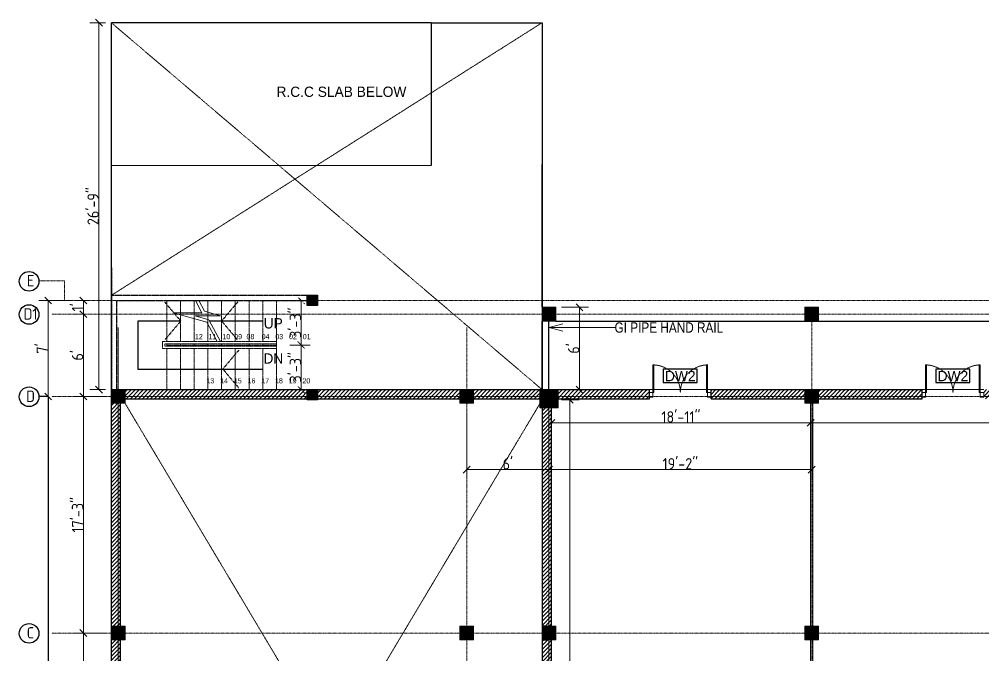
# Model space of a CAD drawing. Extents: x -95606 to 113309, y -42160 to -940.
# Drawn here: x -42602 to -41757, y -21097 to -20540 of the extents above; entities that cross this region are included whole.
import ezdxf
from ezdxf import colors
from ezdxf.entities.mleader import LeaderData, LeaderLine
from ezdxf.math import Vec2, Vec3

# ---------------------------------------------------------------- set-up
doc = ezdxf.new("R2010")
doc.units = 0
doc.header["$LTSCALE"] = 0.02
doc.header["$MEASUREMENT"] = 0
doc.header["$PDMODE"] = 3
doc.header["$PDSIZE"] = -2
for name, pattern in [('( Dashed )', [0.75, 0.5, -0.25]), ('ACAD_ISO04W100', [30, 24, -3, 0, -3]), ('CENTERX2', [101.6, 63.5, -12.7, 12.7, -12.7]), ('DASHED', [0.75, 0.5, -0.25])]:
    doc.linetypes.add(name, pattern=pattern)
doc.layers.get('0').update_dxf_attribs({"linetype": 'CONTINUOUS'})
doc.layers.get('DEFPOINTS').update_dxf_attribs({"linetype": 'CONTINUOUS'})
for name, color, linetype, lineweight in [('dimension', 250, 'CONTINUOUS', 18), ('DOOR WIN TEXT', 102, 'CONTINUOUS', 25), ('Hatch', 252, 'CONTINUOUS', 9), ('RBH CENTER LINE', 1, 'ACAD_ISO04W100', 13), ('RBH DIMENSIONS', 8, 'CONTINUOUS', 15), ('RBH HAND RAIL - 0.13', 131, 'CONTINUOUS', 13), ('RBH TEXT', 50, 'CONTINUOUS', 13), ('RBH TEXT FRAME', 90, 'CONTINUOUS', 25), ('RBH WALL - 0.13', 253, 'CONTINUOUS', 13), ('RBH WALL - 0.18', 252, 'CONTINUOUS', 18), ('RBH WALL - 0.30', 7, 'CONTINUOUS', 30)]:
    doc.layers.add(name, color=color, linetype=linetype, lineweight=lineweight)
doc.layers.add('RBH DO & WIN', color=7, linetype='CONTINUOUS', lineweight=9, true_color=0x8a008a)
doc.layers.add('RBH STAIRCASE', color=7, linetype='CONTINUOUS', lineweight=15, true_color=0x287763)
doc.styles.add('RBH TEXT40', font='ARIALN.TTF')
doc.styles.add('RBH-225', font='ARIALN.TTF', dxfattribs={"height": 225})
doc.styles.get("Standard").update_dxf_attribs({"font": 'ISOCP'})
doc.dimstyles.new('RBH DIM 01', dxfattribs={"dimtxt": 10, "dimasz": 6, "dimexe": 8, "dimexo": 5, "dimgap": 0.09, "dimtad": 1, "dimdec": 0, "dimzin": 0, "dimdsep": 46, "dimlunit": 4, "dimtxsty": 'Standard', "dimblk": 'OBLIQUE', "dimcen": 0.09, "dimclrd": 4, "dimclre": 1, "dimclrt": 2, "dimadec": 0, "dimazin": 0, "dimtfac": 1, "dimtdec": 0, "dimtofl": 0, "dimtmove": 0, "dimatfit": 3, "dimldrblk": 'OPEN30', "dimfxl": 1, "dimtolj": 1, "dimtzin": 0, "dimlwd": -1, "dimlwe": -1, "dimarcsym": 0})

# ---------------------------------------------------------------- blocks, each defined once
blk = doc.blocks.new('_Oblique')
at = {"color": 0, "linetype": 'ByBlock', "lineweight": -2}
blk.add_line((-0.5, -0.5), (0.5, 0.5), dxfattribs=at)
blk = doc.blocks.new('*D927')
at = {"layer": 'DEFPOINTS', "color": 0, "lineweight": -2, "ltscale": 0.75, "transparency": 16777216}
for p in [(-42521, -20870.35), (-42545.48, -21077.35), (-42521, -21077.35)]:
    blk.add_point(p, dxfattribs=at)
at = {"layer": 'RBH DIMENSIONS', "color": 1, "ltscale": 0.75, "transparency": 16777216}
for p, q in [((-42526, -20870.35), (-42553.48, -20870.35)), ((-42526, -21077.35), (-42553.48, -21077.35))]:
    blk.add_line(p, q, dxfattribs=at)
at = {"layer": 'RBH DIMENSIONS', "color": 4, "ltscale": 0.75, "transparency": 16777216}
blk.add_line((-42545.48, -20870.35), (-42545.48, -21077.35), dxfattribs=at)
at = {"layer": 'RBH DIMENSIONS', "color": 4, "ltscale": 0.75, "transparency": 16777216, "xscale": 6, "yscale": 6, "zscale": 6}
for p, rotation in [((-42545.48, -20870.35), 90), ((-42545.48, -21077.35), 270)]:
    blk.add_blockref('_Oblique', p, dxfattribs=dict(at, rotation=rotation))
at = {"layer": 'RBH DIMENSIONS', "color": 2, "ltscale": 0.75, "transparency": 16777216, "insert": (-42550.57, -20973.85), "char_height": 10, "attachment_point": 5, "rotation": 90}
blk.add_mtext('\\A1;17\'-3"', dxfattribs=at)
blk = doc.blocks.new('_Open30')
at = {"color": 0, "linetype": 'ByBlock', "lineweight": -2}
for p, q in [((-1, 0.268), (0, 0)), ((0, 0), (-1, -0.268)), ((0, 0), (-1, 0))]:
    blk.add_line(p, q, dxfattribs=at)
blk = doc.blocks.new('*D928')
at = {"layer": 'DEFPOINTS', "color": 0, "lineweight": -2, "ltscale": 0.75, "transparency": 16777216}
for p in [(-42521, -21077.35), (-42545.48, -21284.35), (-42521, -21284.35)]:
    blk.add_point(p, dxfattribs=at)
at = {"layer": 'RBH DIMENSIONS', "color": 1, "ltscale": 0.75, "transparency": 16777216}
for p, q in [((-42526, -21077.35), (-42553.48, -21077.35)), ((-42526, -21284.35), (-42553.48, -21284.35))]:
    blk.add_line(p, q, dxfattribs=at)
at = {"layer": 'RBH DIMENSIONS', "color": 4, "ltscale": 0.75, "transparency": 16777216}
blk.add_line((-42545.48, -21077.35), (-42545.48, -21284.35), dxfattribs=at)
at = {"layer": 'RBH DIMENSIONS', "color": 4, "ltscale": 0.75, "transparency": 16777216, "xscale": 6, "yscale": 6, "zscale": 6}
for p, rotation in [((-42545.48, -21077.35), 90), ((-42545.48, -21284.35), 270)]:
    blk.add_blockref('_Oblique', p, dxfattribs=dict(at, rotation=rotation))
at = {"layer": 'RBH DIMENSIONS', "color": 2, "ltscale": 0.75, "transparency": 16777216, "insert": (-42550.57, -21180.85), "char_height": 10, "attachment_point": 5, "rotation": 90}
blk.add_mtext('\\A1;17\'-3"', dxfattribs=at)
blk = doc.blocks.new('*D1039')
at = {"layer": 'DEFPOINTS', "color": 0, "lineweight": -2, "ltscale": 0.75, "transparency": 16777216}
for p in [(-42573.16, -20870.35), (-42576.35, -21491.35), (-42573.16, -21491.35)]:
    blk.add_point(p, dxfattribs=at)
at = {"layer": 'DOOR WIN TEXT', "color": 1, "ltscale": 0.75, "transparency": 16777216}
for p, q in [((-42578.16, -20870.35), (-42584.35, -20870.35)), ((-42578.16, -21491.35), (-42584.35, -21491.35))]:
    blk.add_line(p, q, dxfattribs=at)
at = {"layer": 'DOOR WIN TEXT', "color": 4, "ltscale": 0.75, "transparency": 16777216}
blk.add_line((-42576.35, -20870.35), (-42576.35, -21491.35), dxfattribs=at)
at = {"layer": 'DOOR WIN TEXT', "color": 4, "ltscale": 0.75, "transparency": 16777216, "xscale": 6, "yscale": 6, "zscale": 6}
for p, rotation in [((-42576.35, -20870.35), 90), ((-42576.35, -21491.35), 270)]:
    blk.add_blockref('_Oblique', p, dxfattribs=dict(at, rotation=rotation))
at = {"layer": 'DOOR WIN TEXT', "color": 2, "ltscale": 0.75, "transparency": 16777216, "insert": (-42581.44, -21180.85), "char_height": 10, "attachment_point": 5, "rotation": 90}
blk.add_mtext('\\A1;51\'-9"', dxfattribs=at)
blk = doc.blocks.new('DW2')
at = {"layer": 'RBH DO & WIN', "ltscale": 0.75}
for points in [[(0, 2), (3, 2), (3, -2), (0, -2)], [(54, 2), (51, 2), (51, -2), (54, -2)], [(3, -2), (4, -2), (4, -26.15), (3, -26.15)], [(50, -2), (51, -2), (51, -26.15), (50, -26.15)]]:
    blk.add_lwpolyline(points, close=True, dxfattribs=at)
at = {"layer": 'RBH DO & WIN', "linetype": 'DASHED', "ltscale": 0.15}
for centre, start, end in [((3, -2), 270, 0), ((51.23, -2), 180, 270)]:
    blk.add_arc(centre, 24.12, start, end, dxfattribs=at)
blk = doc.blocks.new('*D1062')
at = {"layer": 'DEFPOINTS', "color": 0, "lineweight": -2, "ltscale": 0.75, "transparency": 16777216}
for p in [(-42531.85, -20543.35), (-42521, -20543.35), (-42521, -20864.35)]:
    blk.add_point(p, dxfattribs=at)
at = {"layer": 'RBH DIMENSIONS', "color": 1, "ltscale": 0.75, "transparency": 16777216}
for p, q in [((-42526, -20543.35), (-42539.85, -20543.35)), ((-42526, -20864.35), (-42539.85, -20864.35))]:
    blk.add_line(p, q, dxfattribs=at)
at = {"layer": 'RBH DIMENSIONS', "color": 4, "ltscale": 0.75, "transparency": 16777216}
blk.add_line((-42531.85, -20864.35), (-42531.85, -20543.35), dxfattribs=at)
at = {"layer": 'RBH DIMENSIONS', "color": 4, "ltscale": 0.75, "transparency": 16777216, "xscale": 6, "yscale": 6, "zscale": 6}
for p, rotation in [((-42531.85, -20543.35), 90), ((-42531.85, -20864.35), 270)]:
    blk.add_blockref('_Oblique', p, dxfattribs=dict(at, rotation=rotation))
at = {"layer": 'RBH DIMENSIONS', "color": 2, "ltscale": 0.75, "transparency": 16777216, "insert": (-42536.94, -20703.85), "char_height": 10, "attachment_point": 5, "rotation": 90}
blk.add_mtext('\\A1;26\'-9"', dxfattribs=at)
blk = doc.blocks.new('*D957')
at = {"layer": 'DEFPOINTS', "color": 0, "lineweight": -2, "ltscale": 0.75, "transparency": 16777216}
for p in [(-42132, -20792.35), (-42116.83, -20864.35), (-42111.31, -20864.35)]:
    blk.add_point(p, dxfattribs=at)
at = {"layer": 'RBH DIMENSIONS', "color": 1, "ltscale": 0.75, "transparency": 16777216}
for p, q in [((-42127, -20792.35), (-42103.31, -20792.35)), ((-42111.83, -20864.35), (-42103.31, -20864.35))]:
    blk.add_line(p, q, dxfattribs=at)
at = {"layer": 'RBH DIMENSIONS', "color": 4, "ltscale": 0.75, "transparency": 16777216}
blk.add_line((-42111.31, -20792.35), (-42111.31, -20864.35), dxfattribs=at)
at = {"layer": 'RBH DIMENSIONS', "color": 4, "ltscale": 0.75, "transparency": 16777216, "xscale": 6, "yscale": 6, "zscale": 6}
for p, rotation in [((-42111.31, -20792.35), 90), ((-42111.31, -20864.35), 270)]:
    blk.add_blockref('_Oblique', p, dxfattribs=dict(at, rotation=rotation))
at = {"layer": 'RBH DIMENSIONS', "color": 2, "ltscale": 0.75, "transparency": 16777216, "insert": (-42116.4, -20828.35), "char_height": 10, "attachment_point": 5, "rotation": 90}
blk.add_mtext("\\A1;6'", dxfattribs=at)
blk = doc.blocks.new('*D1063')
at = {"layer": 'DEFPOINTS', "color": 0, "lineweight": -2, "ltscale": 0.75, "transparency": 16777216}
for p in [(-42576.35, -20786.35), (-42551.14, -20786.35), (-42570.88, -20870.35)]:
    blk.add_point(p, dxfattribs=at)
at = {"layer": 'RBH DIMENSIONS', "color": 1, "ltscale": 0.75, "transparency": 16777216}
for p, q in [((-42556.14, -20786.35), (-42584.35, -20786.35)), ((-42575.88, -20870.35), (-42584.35, -20870.35))]:
    blk.add_line(p, q, dxfattribs=at)
at = {"layer": 'RBH DIMENSIONS', "color": 4, "ltscale": 0.75, "transparency": 16777216}
blk.add_line((-42576.35, -20870.35), (-42576.35, -20786.35), dxfattribs=at)
at = {"layer": 'RBH DIMENSIONS', "color": 4, "ltscale": 0.75, "transparency": 16777216, "xscale": 6, "yscale": 6, "zscale": 6}
for p, rotation in [((-42576.35, -20786.35), 90), ((-42576.35, -20870.35), 270)]:
    blk.add_blockref('_Oblique', p, dxfattribs=dict(at, rotation=rotation))
at = {"layer": 'RBH DIMENSIONS', "color": 2, "ltscale": 0.75, "transparency": 16777216, "insert": (-42581.44, -20828.35), "char_height": 10, "attachment_point": 5, "rotation": 90}
blk.add_mtext("\\A1;7'", dxfattribs=at)
blk = doc.blocks.new('*D1067')
at = {"layer": 'DEFPOINTS', "color": 0, "lineweight": -2, "ltscale": 0.75, "transparency": 16777216}
for p in [(-42545.48, -20798.35), (-42545.48, -20798.35), (-42545.48, -20870.35)]:
    blk.add_point(p, dxfattribs=at)
at = {"layer": 'RBH DIMENSIONS', "color": 1, "ltscale": 0.75, "transparency": 16777216}
for p, q in [((-42550.48, -20798.35), (-42553.48, -20798.35)), ((-42550.48, -20870.35), (-42553.48, -20870.35))]:
    blk.add_line(p, q, dxfattribs=at)
at = {"layer": 'RBH DIMENSIONS', "color": 4, "ltscale": 0.75, "transparency": 16777216}
blk.add_line((-42545.48, -20870.35), (-42545.48, -20798.35), dxfattribs=at)
at = {"layer": 'RBH DIMENSIONS', "color": 4, "ltscale": 0.75, "transparency": 16777216, "xscale": 6, "yscale": 6, "zscale": 6}
for p, rotation in [((-42545.48, -20798.35), 90), ((-42545.48, -20870.35), 270)]:
    blk.add_blockref('_Oblique', p, dxfattribs=dict(at, rotation=rotation))
at = {"layer": 'RBH DIMENSIONS', "color": 2, "ltscale": 0.75, "transparency": 16777216, "insert": (-42550.57, -20834.35), "char_height": 10, "attachment_point": 5, "rotation": 90}
blk.add_mtext("\\A1;6'", dxfattribs=at)
blk = doc.blocks.new('*D1068')
at = {"layer": 'DEFPOINTS', "color": 0, "lineweight": -2, "ltscale": 0.75, "transparency": 16777216}
for p in [(-42545.48, -20786.35), (-42534.61, -20786.35), (-42545.48, -20798.35)]:
    blk.add_point(p, dxfattribs=at)
at = {"layer": 'RBH DIMENSIONS', "color": 1, "ltscale": 0.75, "transparency": 16777216}
for p, q in [((-42539.61, -20786.35), (-42553.48, -20786.35)), ((-42550.48, -20798.35), (-42553.48, -20798.35))]:
    blk.add_line(p, q, dxfattribs=at)
at = {"layer": 'RBH DIMENSIONS', "color": 4, "ltscale": 0.75, "transparency": 16777216}
blk.add_line((-42545.48, -20798.35), (-42545.48, -20786.35), dxfattribs=at)
at = {"layer": 'RBH DIMENSIONS', "color": 4, "ltscale": 0.75, "transparency": 16777216, "xscale": 6, "yscale": 6, "zscale": 6}
for p, rotation in [((-42545.48, -20786.35), 90), ((-42545.48, -20798.35), 270)]:
    blk.add_blockref('_Oblique', p, dxfattribs=dict(at, rotation=rotation))
at = {"layer": 'RBH DIMENSIONS', "color": 2, "ltscale": 0.75, "transparency": 16777216, "insert": (-42550.57, -20792.35), "char_height": 10, "attachment_point": 5, "rotation": 90}
blk.add_mtext("\\A1;1'", dxfattribs=at)
blk = doc.blocks.new('*D973')
at = {"layer": 'DEFPOINTS', "color": 0, "lineweight": -2, "ltscale": 0.75, "transparency": 16777216}
for p in [(-41909, -20876.35), (-41222, -20892.8), (-41222, -20893.37)]:
    blk.add_point(p, dxfattribs=at)
at = {"layer": 'dimension', "color": 1, "ltscale": 0.75, "transparency": 16777216}
for p, q in [((-41909, -20881.35), (-41909, -20901.37)), ((-41222, -20897.8), (-41222, -20901.37))]:
    blk.add_line(p, q, dxfattribs=at)
at = {"layer": 'dimension', "color": 4, "ltscale": 0.75, "transparency": 16777216}
blk.add_line((-41909, -20893.37), (-41222, -20893.37), dxfattribs=at)
at = {"layer": 'dimension', "color": 4, "ltscale": 0.75, "transparency": 16777216, "xscale": 6, "yscale": 6, "zscale": 6, "rotation": 180}
blk.add_blockref('_Oblique', (-41909, -20893.37), dxfattribs=at)
at = {"layer": 'dimension', "color": 4, "ltscale": 0.75, "transparency": 16777216, "xscale": 6, "yscale": 6, "zscale": 6}
blk.add_blockref('_Oblique', (-41222, -20893.37), dxfattribs=at)
at = {"layer": 'dimension', "color": 2, "ltscale": 0.75, "transparency": 16777216, "insert": (-41565.5, -20888.28), "char_height": 10, "attachment_point": 5}
blk.add_mtext('\\A1;57\'-3"', dxfattribs=at)
blk = doc.blocks.new('*D974')
at = {"layer": 'DEFPOINTS', "color": 0, "lineweight": -2, "ltscale": 0.75, "transparency": 16777216}
for p in [(-41909, -20876.35), (-42136, -20888.62), (-42136, -20893.37)]:
    blk.add_point(p, dxfattribs=at)
at = {"layer": 'dimension', "color": 1, "ltscale": 0.75, "transparency": 16777216}
for p, q in [((-41909, -20881.35), (-41909, -20901.37)), ((-42136, -20893.62), (-42136, -20901.37))]:
    blk.add_line(p, q, dxfattribs=at)
at = {"layer": 'dimension', "color": 4, "ltscale": 0.75, "transparency": 16777216}
blk.add_line((-41909, -20893.37), (-42136, -20893.37), dxfattribs=at)
at = {"layer": 'dimension', "color": 4, "ltscale": 0.75, "transparency": 16777216, "xscale": 6, "yscale": 6, "zscale": 6, "rotation": 180}
blk.add_blockref('_Oblique', (-42136, -20893.37), dxfattribs=at)
at = {"layer": 'dimension', "color": 4, "ltscale": 0.75, "transparency": 16777216, "xscale": 6, "yscale": 6, "zscale": 6}
blk.add_blockref('_Oblique', (-41909, -20893.37), dxfattribs=at)
at = {"layer": 'dimension', "color": 2, "ltscale": 0.75, "transparency": 16777216, "insert": (-42022.5, -20888.28), "char_height": 10, "attachment_point": 5}
blk.add_mtext('\\A1;18\'-11"', dxfattribs=at)
blk = doc.blocks.new('*D975')
at = {"layer": 'DEFPOINTS', "color": 0, "lineweight": -2, "ltscale": 0.75, "transparency": 16777216}
for p in [(-42132, -20873.35), (-42132, -21488.35), (-42119.68, -21488.35)]:
    blk.add_point(p, dxfattribs=at)
at = {"layer": 'dimension', "color": 1, "ltscale": 0.75, "transparency": 16777216}
for p, q in [((-42127, -20873.35), (-42111.68, -20873.35)), ((-42127, -21488.35), (-42111.68, -21488.35))]:
    blk.add_line(p, q, dxfattribs=at)
at = {"layer": 'dimension', "color": 4, "ltscale": 0.75, "transparency": 16777216}
blk.add_line((-42119.68, -20873.35), (-42119.68, -21488.35), dxfattribs=at)
at = {"layer": 'dimension', "color": 4, "ltscale": 0.75, "transparency": 16777216, "xscale": 6, "yscale": 6, "zscale": 6}
for p, rotation in [((-42119.68, -20873.35), 90), ((-42119.68, -21488.35), 270)]:
    blk.add_blockref('_Oblique', p, dxfattribs=dict(at, rotation=rotation))
at = {"layer": 'dimension', "color": 2, "ltscale": 0.75, "transparency": 16777216, "insert": (-42124.77, -21180.85), "char_height": 10, "attachment_point": 5, "rotation": 90}
blk.add_mtext('\\A1;51\'-3"', dxfattribs=at)
blk = doc.blocks.new('*D984')
at = {"layer": 'DEFPOINTS', "color": 0, "linetype": '( Dashed )', "lineweight": -2, "ltscale": 0.75, "transparency": 16777216}
for p in [(-42369.67, -20786.35), (-42369.67, -20825.35), (-42354.89, -20825.35)]:
    blk.add_point(p, dxfattribs=at)
at = {"layer": 'RBH DIMENSIONS', "color": 1, "ltscale": 0.75, "transparency": 16777216}
for p, q in [((-42364.67, -20786.35), (-42346.89, -20786.35)), ((-42364.67, -20825.35), (-42346.89, -20825.35))]:
    blk.add_line(p, q, dxfattribs=at)
at = {"layer": 'RBH DIMENSIONS', "color": 4, "ltscale": 0.75, "transparency": 16777216}
blk.add_line((-42354.89, -20786.35), (-42354.89, -20825.35), dxfattribs=at)
at = {"layer": 'RBH DIMENSIONS', "color": 4, "linetype": '( Dashed )', "ltscale": 0.75, "transparency": 16777216, "xscale": 6, "yscale": 6, "zscale": 6}
for p, rotation in [((-42354.89, -20786.35), 90), ((-42354.89, -20825.35), 270)]:
    blk.add_blockref('_Oblique', p, dxfattribs=dict(at, rotation=rotation))
at = {"layer": 'RBH DIMENSIONS', "color": 2, "linetype": '( Dashed )', "ltscale": 0.75, "transparency": 16777216, "insert": (-42359.98, -20805.85), "char_height": 10, "attachment_point": 5, "rotation": 90}
blk.add_mtext('\\A1;3\'-3"', dxfattribs=at)
blk = doc.blocks.new('*D985')
at = {"layer": 'DEFPOINTS', "color": 0, "linetype": '( Dashed )', "lineweight": -2, "ltscale": 0.75, "transparency": 16777216}
for p in [(-42369.67, -20825.35), (-42369.67, -20864.35), (-42354.89, -20864.35)]:
    blk.add_point(p, dxfattribs=at)
at = {"layer": 'RBH DIMENSIONS', "color": 1, "ltscale": 0.75, "transparency": 16777216}
for p, q in [((-42364.67, -20825.35), (-42346.89, -20825.35)), ((-42364.67, -20864.35), (-42346.89, -20864.35))]:
    blk.add_line(p, q, dxfattribs=at)
at = {"layer": 'RBH DIMENSIONS', "color": 4, "ltscale": 0.75, "transparency": 16777216}
blk.add_line((-42354.89, -20825.35), (-42354.89, -20864.35), dxfattribs=at)
at = {"layer": 'RBH DIMENSIONS', "color": 4, "linetype": '( Dashed )', "ltscale": 0.75, "transparency": 16777216, "xscale": 6, "yscale": 6, "zscale": 6}
for p, rotation in [((-42354.89, -20825.35), 90), ((-42354.89, -20864.35), 270)]:
    blk.add_blockref('_Oblique', p, dxfattribs=dict(at, rotation=rotation))
at = {"layer": 'RBH DIMENSIONS', "color": 2, "linetype": '( Dashed )', "ltscale": 0.75, "transparency": 16777216, "insert": (-42359.98, -20844.85), "char_height": 10, "attachment_point": 5, "rotation": 90}
blk.add_mtext('\\A1;3\'-3"', dxfattribs=at)
blk = doc.blocks.new('*D986')
at = {"layer": 'DEFPOINTS', "color": 0, "lineweight": -2, "ltscale": 0.75, "transparency": 16777216}
for p in [(-42210, -20880.35), (-42138, -20880.35), (-42138, -20934.35)]:
    blk.add_point(p, dxfattribs=at)
at = {"layer": 'RBH DIMENSIONS', "color": 1, "ltscale": 0.75, "transparency": 16777216}
for p, q in [((-42210, -20885.35), (-42210, -20942.35)), ((-42138, -20885.35), (-42138, -20942.35))]:
    blk.add_line(p, q, dxfattribs=at)
at = {"layer": 'RBH DIMENSIONS', "color": 4, "ltscale": 0.75, "transparency": 16777216}
blk.add_line((-42210, -20934.35), (-42138, -20934.35), dxfattribs=at)
at = {"layer": 'RBH DIMENSIONS', "color": 4, "ltscale": 0.75, "transparency": 16777216, "xscale": 6, "yscale": 6, "zscale": 6, "rotation": 180}
blk.add_blockref('_Oblique', (-42210, -20934.35), dxfattribs=at)
at = {"layer": 'RBH DIMENSIONS', "color": 4, "ltscale": 0.75, "transparency": 16777216, "xscale": 6, "yscale": 6, "zscale": 6}
blk.add_blockref('_Oblique', (-42138, -20934.35), dxfattribs=at)
at = {"layer": 'RBH DIMENSIONS', "color": 2, "ltscale": 0.75, "transparency": 16777216, "insert": (-42174, -20929.26), "char_height": 10, "attachment_point": 5}
blk.add_mtext("\\A1;6'", dxfattribs=at)
blk = doc.blocks.new('*D987')
at = {"layer": 'DEFPOINTS', "color": 0, "lineweight": -2, "ltscale": 0.75, "transparency": 16777216}
for p in [(-42138, -20880.35), (-41908, -20885.35), (-41908, -20934.35)]:
    blk.add_point(p, dxfattribs=at)
at = {"layer": 'RBH DIMENSIONS', "color": 1, "ltscale": 0.75, "transparency": 16777216}
for p, q in [((-42138, -20885.35), (-42138, -20942.35)), ((-41908, -20890.35), (-41908, -20942.35))]:
    blk.add_line(p, q, dxfattribs=at)
at = {"layer": 'RBH DIMENSIONS', "color": 4, "ltscale": 0.75, "transparency": 16777216}
blk.add_line((-42138, -20934.35), (-41908, -20934.35), dxfattribs=at)
at = {"layer": 'RBH DIMENSIONS', "color": 4, "ltscale": 0.75, "transparency": 16777216, "xscale": 6, "yscale": 6, "zscale": 6, "rotation": 180}
blk.add_blockref('_Oblique', (-42138, -20934.35), dxfattribs=at)
at = {"layer": 'RBH DIMENSIONS', "color": 4, "ltscale": 0.75, "transparency": 16777216, "xscale": 6, "yscale": 6, "zscale": 6}
blk.add_blockref('_Oblique', (-41908, -20934.35), dxfattribs=at)
at = {"layer": 'RBH DIMENSIONS', "color": 2, "ltscale": 0.75, "transparency": 16777216, "insert": (-42023, -20929.26), "char_height": 10, "attachment_point": 5}
blk.add_mtext('\\A1;19\'-2"', dxfattribs=at)

msp = doc.modelspace()

# ---------------------------------------------------------------- hatches: boundary and pattern name
at = {"layer": 'Hatch', "ltscale": 0.75}
h = msp.add_hatch(dxfattribs=at)
h.set_pattern_fill('ANSI31', color=256, scale=20)
h.set_pattern_definition([(45, (-410532.309, -520874.7053), (-1.767766953, 1.767766953), [])])
h.paths.add_polyline_path([(-42135.996, -20864.346), (-42520.996, -20864.346), (-42520.996, -21497.346), (-42135.996, -21497.346)])
h.paths.add_polyline_path([(-42143.996, -21489.346), (-42512.996, -21489.346), (-42512.996, -20872.346), (-42143.996, -20872.346)], flags=16)
h = msp.add_hatch(dxfattribs=at)
h.set_pattern_fill('ANSI31', color=256, scale=20)
h.set_pattern_definition([(45, (-411609.7358, -521205.065), (-1.767766953, 1.767766953), [])])
h.paths.add_polyline_path([(-42050.112, -20872.346), (-42050.112, -20864.346), (-42131.996, -20864.346), (-42131.996, -20872.346)])
h.paths.add_polyline_path([(-41996.112, -20864.346), (-41996.112, -20872.346), (-41811.496, -20872.346), (-41811.496, -20864.346)])
h.paths.add_polyline_path([(-41604.496, -20872.346), (-41604.496, -20864.346), (-41757.496, -20864.346), (-41757.496, -20872.346)])
h.paths.add_polyline_path([(-41397.496, -20872.346), (-41397.496, -20864.346), (-41550.496, -20864.346), (-41550.496, -20872.346)])
h.paths.add_polyline_path([(-41225.996, -20872.346), (-41225.996, -20864.346), (-41343.496, -20864.346), (-41343.496, -20872.346)])
at = {"layer": 'RBH DIMENSIONS'}
h = msp.add_hatch(dxfattribs=at)
h.set_pattern_fill('ANSI31', color=6)
h.set_pattern_definition([(45, (-411655.90947, -522253.58168), (-0.088388347648, 0.088388347648), [])])
h.paths.add_polyline_path([(-42349.496, -20781.846), (-42349.496, -20790.846), (-42340.496, -20790.846), (-42340.496, -20781.846)])
h = msp.add_hatch(dxfattribs=at)
h.set_pattern_fill('ANSI31', color=6)
h.set_pattern_definition([(45, (-412494.14956, -522885.95347), (-0.088388347648, 0.088388347648), [])])
h.paths.add_polyline_path([(-42131.996, -20792.346), (-42143.996, -20792.346), (-42143.996, -20804.346), (-42131.996, -20804.346)])
h = msp.add_hatch(dxfattribs=at)
h.set_pattern_fill('ANSI31', color=6)
h.set_pattern_definition([(45, (-412264.14956, -522885.95347), (-0.088388347648, 0.088388347648), [])])
h.paths.add_polyline_path([(-41901.996, -20792.346), (-41913.996, -20792.346), (-41913.996, -20804.346), (-41901.996, -20804.346)])
h = msp.add_hatch(dxfattribs=at)
h.set_pattern_fill('ANSI31', color=6)
h.set_pattern_definition([(45, (-411938.71602, -522965.44306), (-0.088388347648, 0.088388347648), [])])
h.paths.add_polyline_path([(-42520.996, -20864.346), (-42520.996, -20876.346), (-42508.996, -20876.346), (-42508.996, -20864.346)])
h = msp.add_hatch(dxfattribs=at)
h.set_pattern_fill('ANSI31', color=6)
h.set_pattern_definition([(45, (-411655.90947, -522336.08168), (-0.088388347648, 0.088388347648), [])])
h.paths.add_polyline_path([(-42349.496, -20864.346), (-42349.496, -20873.346), (-42340.496, -20873.346), (-42340.496, -20864.346)])
h = msp.add_hatch(dxfattribs=at)
h.set_pattern_fill('ANSI31', color=6)
h.set_pattern_definition([(45, (-411633.71602, -522965.44306), (-0.088388347648, 0.088388347648), [])])
h.paths.add_polyline_path([(-42215.996, -20864.346), (-42215.996, -20876.346), (-42203.996, -20876.346), (-42203.996, -20864.346)])
h = msp.add_hatch(dxfattribs=at)
h.set_pattern_fill('ANSI31', color=6)
h.set_pattern_definition([(45, (-411563.71602, -522969.44306), (-0.088388347648, 0.088388347648), [])])
h.paths.add_polyline_path([(-42145.996, -20880.346), (-42129.996, -20880.346), (-42129.996, -20864.346), (-42145.996, -20864.346)])
h = msp.add_hatch(dxfattribs=at)
h.set_pattern_fill('ANSI31', color=6)
h.set_pattern_definition([(45, (-411331.71602, -522965.44306), (-0.088388347648, 0.088388347648), [])])
h.paths.add_polyline_path([(-41913.996, -20864.346), (-41913.996, -20876.346), (-41901.996, -20876.346), (-41901.996, -20864.346)])
h = msp.add_hatch(dxfattribs=at)
h.set_pattern_fill('ANSI31', color=6)
h.set_pattern_definition([(45, (-411938.71602, -523172.44306), (-0.088388347648, 0.088388347648), [])])
h.paths.add_polyline_path([(-42520.996, -21071.346), (-42520.996, -21083.346), (-42508.996, -21083.346), (-42508.996, -21071.346)])
h = msp.add_hatch(dxfattribs=at)
h.set_pattern_fill('ANSI31', color=6)
h.set_pattern_definition([(45, (-411633.71602, -523172.44306), (-0.088388347648, 0.088388347648), [])])
h.paths.add_polyline_path([(-42215.996, -21071.346), (-42215.996, -21083.346), (-42203.996, -21083.346), (-42203.996, -21071.346)])
h = msp.add_hatch(dxfattribs=at)
h.set_pattern_fill('ANSI31', color=6)
h.set_pattern_definition([(45, (-411561.71602, -523172.44306), (-0.088388347648, 0.088388347648), [])])
h.paths.add_polyline_path([(-42143.996, -21071.346), (-42143.996, -21083.346), (-42131.996, -21083.346), (-42131.996, -21071.346)])
h = msp.add_hatch(dxfattribs=at)
h.set_pattern_fill('ANSI31', color=6)
h.set_pattern_definition([(45, (-411331.71602, -523172.44306), (-0.088388347648, 0.088388347648), [])])
h.paths.add_polyline_path([(-41913.996, -21071.346), (-41913.996, -21083.346), (-41901.996, -21083.346), (-41901.996, -21071.346)])

# ---------------------------------------------------------------- linework, layer by layer
at = {"layer": 'RBH CENTER LINE', "linetype": 'CENTERX2', "ltscale": 0.12}
for p, q in [((-42143.996, -20543.346), (-42520.996, -20781.846)), ((-42520.996, -20543.346), (-42143.996, -20864.346)), ((-42562.118, -20786.346), (-40815.457, -20786.346)), ((-42573.161, -20798.346), (-40815.457, -20798.346)), ((-41907.996, -20798.346), (-41907.996, -21619.093)), ((-42209.996, -20810.083), (-42209.996, -21619.093)), ((-42573.161, -20870.346), (-40815.457, -20870.346)), ((-42143.996, -20873.346), (-42508.996, -21485.346)), ((-42143.996, -21488.346), (-42508.996, -20876.346)), ((-42573.161, -21077.346), (-40815.457, -21077.346))]:
    msp.add_line(p, q, dxfattribs=at)
at = {"layer": 'RBH CENTER LINE', "ltscale": 0.75}
for p, q in [((-42514.996, -20810.083), (-42514.996, -21619.093)), ((-42137.996, -20810.083), (-42137.996, -21619.093))]:
    msp.add_line(p, q, dxfattribs=at)
at = {"layer": 'RBH CENTER LINE', "linetype": 'CENTERX2', "ltscale": 0.12}
msp.add_lwpolyline([(-42562.118, -20786.346), (-42562.118, -20769.304), (-42583.508, -20769.304)], dxfattribs=at)
at = {"layer": 'RBH DIMENSIONS', "ltscale": 0.75}
for points in [[(-42143.996, -20792.346), (-42131.996, -20792.346), (-42131.996, -20804.346), (-42143.996, -20804.346)], [(-41913.996, -20792.346), (-41901.996, -20792.346), (-41901.996, -20804.346), (-41913.996, -20804.346)], [(-42520.996, -20864.346), (-42508.996, -20864.346), (-42508.996, -20876.346), (-42520.996, -20876.346)], [(-42520.996, -20864.346), (-42508.996, -20864.346), (-42508.996, -20876.346), (-42520.996, -20876.346)], [(-42520.996, -20864.346), (-42508.996, -20864.346), (-42508.996, -20876.346), (-42520.996, -20876.346)], [(-42215.996, -20864.346), (-42203.996, -20864.346), (-42203.996, -20876.346), (-42215.996, -20876.346)], [(-42215.996, -20864.346), (-42203.996, -20864.346), (-42203.996, -20876.346), (-42215.996, -20876.346)], [(-42215.996, -20864.346), (-42203.996, -20864.346), (-42203.996, -20876.346), (-42215.996, -20876.346)], [(-42145.996, -20864.346), (-42129.996, -20864.346), (-42129.996, -20880.346), (-42145.996, -20880.346)], [(-42145.996, -20864.346), (-42129.996, -20864.346), (-42129.996, -20880.346), (-42145.996, -20880.346)], [(-42145.996, -20864.346), (-42129.996, -20864.346), (-42129.996, -20880.346), (-42145.996, -20880.346)], [(-41913.996, -20864.346), (-41901.996, -20864.346), (-41901.996, -20876.346), (-41913.996, -20876.346)], [(-41913.996, -20864.346), (-41901.996, -20864.346), (-41901.996, -20876.346), (-41913.996, -20876.346)], [(-41913.996, -20864.346), (-41901.996, -20864.346), (-41901.996, -20876.346), (-41913.996, -20876.346)], [(-42520.996, -21071.346), (-42508.996, -21071.346), (-42508.996, -21083.346), (-42520.996, -21083.346)], [(-42520.996, -21071.346), (-42508.996, -21071.346), (-42508.996, -21083.346), (-42520.996, -21083.346)], [(-42520.996, -21071.346), (-42508.996, -21071.346), (-42508.996, -21083.346), (-42520.996, -21083.346)], [(-42215.996, -21071.346), (-42203.996, -21071.346), (-42203.996, -21083.346), (-42215.996, -21083.346)], [(-42215.996, -21071.346), (-42203.996, -21071.346), (-42203.996, -21083.346), (-42215.996, -21083.346)], [(-42215.996, -21071.346), (-42203.996, -21071.346), (-42203.996, -21083.346), (-42215.996, -21083.346)], [(-42143.996, -21071.346), (-42131.996, -21071.346), (-42131.996, -21083.346), (-42143.996, -21083.346)], [(-42143.996, -21071.346), (-42131.996, -21071.346), (-42131.996, -21083.346), (-42143.996, -21083.346)], [(-42143.996, -21071.346), (-42131.996, -21071.346), (-42131.996, -21083.346), (-42143.996, -21083.346)], [(-41913.996, -21071.346), (-41901.996, -21071.346), (-41901.996, -21083.346), (-41913.996, -21083.346)], [(-41913.996, -21071.346), (-41901.996, -21071.346), (-41901.996, -21083.346), (-41913.996, -21083.346)], [(-41913.996, -21071.346), (-41901.996, -21071.346), (-41901.996, -21083.346), (-41913.996, -21083.346)]]:
    msp.add_lwpolyline(points, close=True, dxfattribs=at)
at = {"layer": 'RBH DO & WIN', "ltscale": 0.75}
for p, q in [((-41908.996, -20876.346), (-41908.996, -21485.346)), ((-41906.996, -20876.346), (-41906.996, -21485.346))]:
    msp.add_line(p, q, dxfattribs=at)
at = {"layer": 'RBH HAND RAIL - 0.13', "linetype": '( Dashed )', "ltscale": 5}
for p, q in [((-42476.143, -20822.346), (-42376.496, -20822.346)), ((-42476.143, -20822.346), (-42476.143, -20828.346)), ((-42376.496, -20822.346), (-42376.496, -20824.346)), ((-42476.143, -20828.346), (-42376.496, -20828.346)), ((-42474.143, -20824.346), (-42376.496, -20824.346)), ((-42474.143, -20824.346), (-42474.143, -20826.346)), ((-42474.143, -20826.346), (-42376.496, -20826.346)), ((-42376.496, -20826.346), (-42376.496, -20828.346))]:
    msp.add_line(p, q, dxfattribs=at)
at = {"layer": 'RBH STAIRCASE', "linetype": '( Dashed )', "ltscale": 0.25}
for p, q in [((-42472.496, -20822.346), (-42472.496, -20786.346)), ((-42460.496, -20786.346), (-42460.496, -20822.346)), ((-42448.496, -20786.346), (-42448.496, -20822.346)), ((-42436.496, -20786.346), (-42436.496, -20822.346)), ((-42424.496, -20786.346), (-42424.496, -20822.346)), ((-42412.496, -20786.346), (-42412.496, -20822.346)), ((-42400.496, -20822.346), (-42400.496, -20786.346)), ((-42388.496, -20822.346), (-42388.496, -20786.346)), ((-42376.496, -20822.346), (-42376.496, -20786.346)), ((-42472.496, -20828.346), (-42472.496, -20864.346)), ((-42460.496, -20828.346), (-42460.496, -20864.346)), ((-42448.496, -20828.346), (-42448.496, -20864.346)), ((-42436.496, -20828.346), (-42436.496, -20864.346)), ((-42424.496, -20828.346), (-42424.496, -20864.346)), ((-42412.496, -20828.346), (-42412.496, -20864.346)), ((-42400.496, -20828.346), (-42400.496, -20864.346)), ((-42388.496, -20828.346), (-42388.496, -20864.346)), ((-42376.496, -20828.346), (-42376.496, -20864.346))]:
    msp.add_line(p, q, dxfattribs=at)
at = {"layer": 'RBH STAIRCASE', "linetype": '( Dashed )', "ltscale": 5}
for p, q in [((-42472.496, -20825.346), (-42472.496, -20824.346)), ((-42472.496, -20825.346), (-42472.496, -20826.346)), ((-42472.496, -20825.346), (-42376.496, -20825.346)), ((-42460.496, -20824.346), (-42460.496, -20826.346)), ((-42448.496, -20824.346), (-42448.496, -20826.346)), ((-42436.496, -20824.346), (-42436.496, -20826.346)), ((-42424.496, -20824.346), (-42424.496, -20826.346)), ((-42412.496, -20824.346), (-42412.496, -20826.346)), ((-42400.496, -20825.346), (-42400.496, -20824.346)), ((-42400.496, -20825.346), (-42400.496, -20826.346)), ((-42388.496, -20825.346), (-42388.496, -20824.346)), ((-42388.496, -20825.346), (-42388.496, -20826.346)), ((-42376.496, -20825.346), (-42376.496, -20824.346)), ((-42376.496, -20825.346), (-42376.496, -20826.346))]:
    msp.add_line(p, q, dxfattribs=at)
at = {"layer": 'RBH TEXT FRAME', "color": 4}
for points in [[(-42037.944, -20858.187), (-42008.28, -20858.187), (-42008.28, -20846.506), (-42037.944, -20846.506)], [(-41799.328, -20858.187), (-41769.664, -20858.187), (-41769.664, -20846.506), (-41799.328, -20846.506)]]:
    msp.add_lwpolyline(points, close=True, dxfattribs=at)
at = {"layer": 'RBH TEXT FRAME'}
for centre in [(-42592.993, -20769.616), (-42592.993, -20798.622), (-42592.993, -20870.622), (-42592.993, -21077.622)]:
    msp.add_circle(centre, 8.578, dxfattribs=at)
at = {"layer": 'RBH WALL - 0.13'}
msp.add_line((-42520.996, -20668.21), (-42240.996, -20668.21), dxfattribs=at)
for points in [[(-42447.45, -20786.346), (-42441.666, -20797.191), (-42466.774, -20797.191), (-42437.453, -20805.451), (-42428.442, -20822.346)], [(-42444.441, -20786.346), (-42439.505, -20795.601), (-42425.433, -20799.846), (-42447.559, -20799.846), (-42435.643, -20803.202), (-42425.433, -20822.346)]]:
    msp.add_lwpolyline(points, dxfattribs=at)
at = {"layer": 'RBH WALL - 0.18', "ltscale": 0.75}
for p, q in [((-41996.112, -20864.346), (-42050.112, -20864.346)), ((-41757.496, -20864.346), (-41811.496, -20864.346))]:
    msp.add_line(p, q, dxfattribs=at)
at = {"layer": 'RBH WALL - 0.30', "ltscale": 0.75}
for p, q in [((-42520.996, -20864.346), (-42520.996, -20543.346)), ((-42240.996, -20543.346), (-42520.996, -20543.346)), ((-42240.996, -20543.346), (-42143.996, -20543.346)), ((-42143.996, -20543.346), (-42143.996, -20864.346)), ((-42143.996, -20864.346), (-42143.996, -20804.346)), ((-42137.996, -20864.346), (-42137.996, -20804.346)), ((-42131.996, -20804.346), (-41097.393, -20804.346)), ((-42131.996, -20864.346), (-42050.112, -20864.346)), ((-42131.996, -20872.346), (-42131.996, -20864.346)), ((-42050.112, -20872.346), (-42050.112, -20864.346)), ((-42050.112, -20872.346), (-42050.112, -20864.346)), ((-41996.112, -20872.346), (-41996.112, -20864.346)), ((-41996.112, -20872.346), (-41996.112, -20864.346)), ((-41996.112, -20864.346), (-41811.496, -20864.346)), ((-41811.496, -20872.346), (-41811.496, -20864.346)), ((-41811.496, -20872.346), (-41811.496, -20864.346)), ((-42131.996, -20872.346), (-42050.112, -20872.346)), ((-41996.112, -20872.346), (-41811.496, -20872.346)), ((-42139.496, -21071.346), (-42143.996, -21071.346)), ((-42143.996, -21083.346), (-42139.496, -21083.346))]:
    msp.add_line(p, q, dxfattribs=at)
at = {"layer": 'RBH WALL - 0.30', "ltscale": 2}
for p, q in [((-42240.996, -20543.346), (-42240.996, -20668.352)), ((-42143.996, -20792.346), (-42143.996, -20667.482))]:
    msp.add_line(p, q, dxfattribs=at)
at = {"layer": 'RBH WALL - 0.30', "linetype": '( Dashed )', "ltscale": 0.25}
for p, q in [((-42520.996, -20757.846), (-42520.996, -20864.346)), ((-42516.496, -20786.346), (-42516.496, -20864.346)), ((-42516.496, -20786.346), (-42340.496, -20786.346))]:
    msp.add_line(p, q, dxfattribs=at)
at = {"layer": 'RBH WALL - 0.30', "linetype": '( Dashed )', "ltscale": 0.75}
for p in [(-42520.996, -20781.846), (-42340.496, -20786.346)]:
    msp.add_line(p, (-42340.496, -20781.846), dxfattribs=at)
for points in [[(-42474.419, -20787.605), (-42460.266, -20804.346), (-42474.419, -20821.087)], [(-42410.343, -20787.605), (-42424.496, -20804.346), (-42410.343, -20821.087)], [(-42409.312, -20829.605), (-42423.465, -20846.346), (-42409.312, -20863.087)]]:
    msp.add_lwpolyline(points, dxfattribs=at)
at = {"layer": 'RBH WALL - 0.30', "ltscale": 0.75}
for points in [[(-42349.496, -20781.846), (-42340.496, -20781.846), (-42340.496, -20790.846), (-42349.496, -20790.846)], [(-42520.996, -20864.346), (-42135.996, -20864.346), (-42135.996, -21497.346), (-42520.996, -21497.346)], [(-42349.496, -20864.346), (-42340.496, -20864.346), (-42340.496, -20873.346), (-42349.496, -20873.346)], [(-42512.996, -20872.346), (-42143.996, -20872.346), (-42143.996, -21489.346), (-42512.996, -21489.346)]]:
    msp.add_lwpolyline(points, close=True, dxfattribs=at)
for points in [[(-42460.266, -20804.346), (-42497.853, -20804.346), (-42497.853, -20846.346), (-42388.496, -20846.346)], [(-42388.496, -20804.346), (-42435.033, -20804.346)]]:
    msp.add_lwpolyline(points, dxfattribs=at)

# ---------------------------------------------------------------- block references
at = {"layer": 'DOOR WIN TEXT', "xscale": -1, "rotation": 180}
for p in [(-42050.112, -20868.846), (-41811.496, -20868.846)]:
    msp.add_blockref('DW2', p, dxfattribs=at)

# ---------------------------------------------------------------- texts
at = {"layer": 'DOOR WIN TEXT', "color": 4, "char_height": 9, "attachment_point": 7, "style": 'RBH-225'}
for insert in [(-42058.428, -20856.999), (-41819.812, -20856.999)]:
    msp.add_mtext_dynamic_manual_height_columns('\\pi21.999;{\\fStylus BT|b0|i0|c0|p34;DW2}', width=70.71517, gutter_width=1, heights=[0], dxfattribs=dict(at, insert=insert))
at = {"layer": 'RBH TEXT', "color": 0, "char_height": 9, "attachment_point": 1, "style": 'RBH-225'}
for s, width, insert in [('\\pi34.248;{\\fStylus BT|b0|i0|c0|p34;R.C.C SLAB BELOW}', 186.24686, (-42410.719, -20599.258)), ('\\pi27.936;{\\fStylus BT|b0|i0|c0|p34;UP}', 70.71517, (-42415.581, -20801.837)), ('\\pi27.682;{\\fStylus BT|b0|i0|c0|p34;DN}', 70.71517, (-42415.581, -20832.622))]:
    msp.add_mtext_dynamic_manual_height_columns(s, width=width, gutter_width=1, heights=[0], dxfattribs=dict(at, insert=insert))
at = {"layer": 'RBH TEXT', "char_height": 10, "attachment_point": 1}
for s, insert in [('\\pi9.8262;E', (-42604.655, -20764.119)), ('\\pi6.8262;D1', (-42604.655, -20793.124)), ('\\pi9.0415;D', (-42604.655, -20865.124)), ('\\pi9.5932;C', (-42604.655, -21072.124))]:
    msp.add_mtext_dynamic_manual_height_columns(s, width=23.65244, gutter_width=1, heights=[0], dxfattribs=dict(at, insert=insert))
at = {"layer": 'RBH TEXT', "color": 0, "linetype": '( Dashed )', "char_height": 4.5, "attachment_point": 3, "style": 'RBH-225'}
for s, insert in [('{\\fStylus BT|b0|i0|c0|p34;12}', (-42440.953, -20815.723)), ('{\\fStylus BT|b0|i0|c0|p34;11}', (-42428.953, -20815.723)), ('{\\fStylus BT|b0|i0|c0|p34;10}', (-42416.953, -20815.723)), ('{\\fStylus BT|b0|i0|c0|p34;09}', (-42406.553, -20815.723)), ('{\\fStylus BT|b0|i0|c0|p34;08}', (-42395.803, -20815.723)), ('{\\fStylus BT|b0|i0|c0|p34;04}', (-42382.582, -20815.723)), ('{\\fStylus BT|b0|i0|c0|p34;03}', (-42370.582, -20815.723)), ('{\\fStylus BT|b0|i0|c0|p34;02}', (-42358.582, -20815.723)), ('{\\fStylus BT|b0|i0|c0|p34;01}', (-42346.582, -20815.723)), ('{\\fStylus BT|b0|i0|c0|p34;13}', (-42430.882, -20854.392)), ('{\\fStylus BT|b0|i0|c0|p34;14}', (-42418.882, -20854.392)), ('{\\fStylus BT|b0|i0|c0|p34;15}', (-42406.882, -20854.392)), ('{\\fStylus BT|b0|i0|c0|p34;16}', (-42394.882, -20854.392)), ('{\\fStylus BT|b0|i0|c0|p34;17}', (-42382.882, -20854.392)), ('{\\fStylus BT|b0|i0|c0|p34;18}', (-42370.882, -20854.392)), ('{\\fStylus BT|b0|i0|c0|p34;19}', (-42358.882, -20854.392)), ('{\\fStylus BT|b0|i0|c0|p34;20}', (-42346.882, -20854.392))]:
    msp.add_mtext_dynamic_manual_height_columns(s, width=70.71517, gutter_width=1, heights=[0], dxfattribs=dict(at, insert=insert))

# ---------------------------------------------------------------- dimensions: what is measured, and where the dimension line sits
at = {"layer": 'dimension', "ltscale": 0.75}
dim = msp.add_linear_dim(base=(-42119.678, -21488.346), p1=(-42131.996, -20873.346), p2=(-42131.996, -21488.346), angle=90, dimstyle='RBH DIM 01', dxfattribs=at)
dim.commit()
dim.dimension.update_dxf_attribs({"geometry": '*D975', "text_midpoint": (-42124.768, -21180.846)})
for base, p2, picture, middle in [((-42135.996, -20893.366), (-42135.996, -20888.619), '*D974', (-42022.496, -20888.276)), ((-41221.996, -20893.366), (-41221.996, -20892.803), '*D973', (-41565.496, -20888.276))]:
    dim = msp.add_linear_dim(base=base, p1=(-41908.996, -20876.346), p2=p2, dimstyle='RBH DIM 01', dxfattribs=at)
    dim.commit()
    dim.dimension.update_dxf_attribs({"geometry": picture, "text_midpoint": middle})
at = {"layer": 'DOOR WIN TEXT', "ltscale": 0.75}
dim = msp.add_linear_dim(base=(-42576.348, -21491.346), p1=(-42573.161, -20870.346), p2=(-42573.161, -21491.346), angle=90, dimstyle='RBH DIM 01', dxfattribs=at)
dim.commit()
dim.dimension.update_dxf_attribs({"geometry": '*D1039', "text_midpoint": (-42581.438, -21180.846)})
at = {"layer": 'RBH DIMENSIONS', "ltscale": 0.75}
for base, p1, p2, picture, middle in [((-42531.846, -20543.346), (-42520.996, -20864.346), (-42520.996, -20543.346), '*D1062', (-42536.937, -20703.846)), ((-42576.348, -20786.346), (-42570.884, -20870.346), (-42551.144, -20786.346), '*D1063', (-42581.438, -20828.346)), ((-42545.476, -20786.346), (-42545.476, -20798.346), (-42534.607, -20786.346), '*D1068', (-42550.566, -20792.346)), ((-42111.308, -20864.346), (-42131.996, -20792.346), (-42116.829, -20864.346), '*D957', (-42116.398, -20828.346)), ((-42545.476, -20798.346), (-42545.476, -20870.346), (-42545.476, -20798.346), '*D1067', (-42550.566, -20834.346)), ((-42545.476, -21077.346), (-42520.996, -20870.346), (-42520.996, -21077.346), '*D927', (-42550.566, -20973.846)), ((-42545.476, -21284.346), (-42520.996, -21077.346), (-42520.996, -21284.346), '*D928', (-42550.566, -21180.846))]:
    dim = msp.add_linear_dim(base=base, p1=p1, p2=p2, angle=90, dimstyle='RBH DIM 01', dxfattribs=at)
    dim.commit()
    dim.dimension.update_dxf_attribs({"geometry": picture, "text_midpoint": middle})
at = {"layer": 'RBH DIMENSIONS', "linetype": '( Dashed )', "ltscale": 0.75}
for base, p1, p2, picture, middle in [((-42354.89, -20825.346), (-42369.671, -20786.346), (-42369.671, -20825.346), '*D984', (-42359.98, -20805.846)), ((-42354.89, -20864.346), (-42369.671, -20825.346), (-42369.671, -20864.346), '*D985', (-42359.98, -20844.846))]:
    dim = msp.add_linear_dim(base=base, p1=p1, p2=p2, angle=90, dimstyle='RBH DIM 01', dxfattribs=at)
    dim.commit()
    dim.dimension.update_dxf_attribs({"geometry": picture, "text_midpoint": middle})
at = {"layer": 'RBH DIMENSIONS', "ltscale": 0.75}
for base, p1, p2, picture, middle in [((-42137.996, -20934.349), (-42209.996, -20880.346), (-42137.996, -20880.346), '*D986', (-42173.996, -20929.259)), ((-41907.996, -20934.349), (-42137.996, -20880.346), (-41907.996, -20885.346), '*D987', (-42022.996, -20929.255))]:
    dim = msp.add_linear_dim(base=base, p1=p1, p2=p2, dimstyle='RBH DIM 01', dxfattribs=at)
    dim.commit()
    dim.dimension.update_dxf_attribs({"geometry": picture, "text_midpoint": middle})

# ---------------------------------------------------------------- leaders
at = {"layer": 'RBH DIMENSIONS'}
ml = msp.add_multileader_mtext('Standard', dxfattribs=at)
ml.set_content('{\\C110;GI PIPE HAND RAIL}', color=256, style='RBH TEXT40')
ml.set_leader_properties(color=256, linetype='ByLayer', lineweight=-1)
ml.set_arrow_properties(name='OPEN30')
ml.build(insert=Vec2(0, 0))
ml.multileader.update_dxf_attribs({"dogleg_length": 17.984, "arrow_head_size": 12})
ctx = ml.context
ctx.base_point, ctx.char_height, ctx.arrow_head_size, ctx.landing_gap_size, ctx.plane_origin = Vec3(-42079.653, -20810.083), 9, 12, 0.0036, Vec3(-42143.782, -20787.961)
ctx.text_align_type = 2
notes = []
notes.append((ctx, [(0, (1, 1, 0), (-42097.636, -20810.083), (1, 0), 17.984, [(0, [(-42137.938, -20810.083), (-42097.636, -20810.083)], 0, [])])]))
ctx.mtext.insert, ctx.mtext.alignment, ctx.mtext.flow_direction = Vec3(-41985.505, -20805.506), 3, 5
for ctx, leaders in notes:
    for number, flags, end, landing, length, lines in leaders:
        leader = LeaderData()
        leader.index, (leader.has_last_leader_line, leader.has_dogleg_vector, leader.attachment_direction) = number, flags
        leader.last_leader_point, leader.dogleg_vector, leader.dogleg_length = Vec3(end), Vec3(landing), length
        for number, points, colour, breaks in lines:
            line = LeaderLine()
            line.index, line.vertices, line.color, line.breaks = number, Vec3.list(points), colors.encode_raw_color(colour), breaks
            leader.lines.append(line)
        ctx.leaders.append(leader)

doc.saveas('drawing.dxf')
